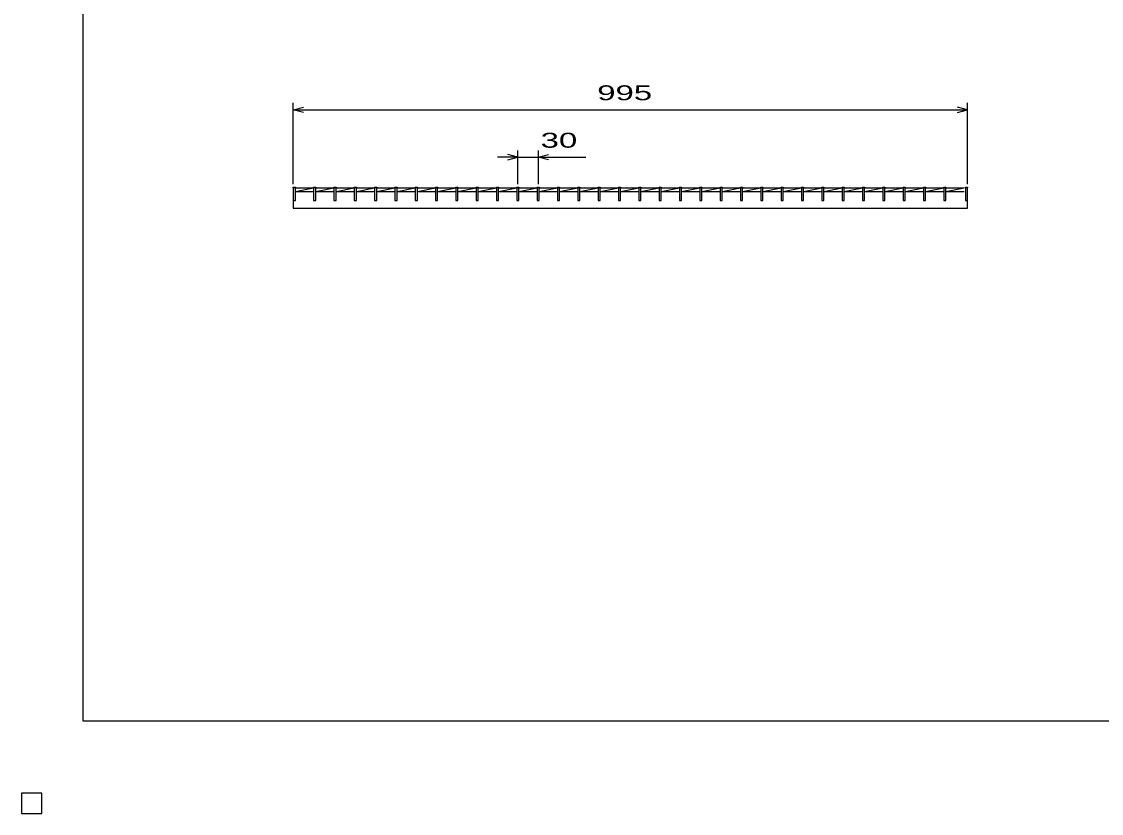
# Model space of a CAD drawing. Units: millimetres on the paper. Extents: x 0 to 355, y 0 to 234.
# Drawn here: x 0 to 159.3, y 0.2 to 117 of the extents above; entities that cross this region are included whole.
import ezdxf
from ezdxf.enums import TextEntityAlignment as Align

# ---------------------------------------------------------------- set-up
doc = ezdxf.new("R2010")
doc.units = ezdxf.units.MM
for name, color, linetype, lineweight in [('0_2', 150, 'Continuous', 25), ('16', 3, 'Continuous', 25), ('22', 4, 'Continuous', 25), ('24', 2, 'Continuous', 25)]:
    doc.layers.add(name, color=color, linetype=linetype, lineweight=lineweight)
doc.styles.add('ベクトル', font='')
doc.styles.get('ベクトル').set_extended_font_data('ベクトル')

msp = doc.modelspace()

# ---------------------------------------------------------------- linework, layer by layer
at = {"layer": '0_2'}
for p, q in [((9.1, 13.85), (9.1, 233.85)), ((355.1, 13.85), (9.1, 13.85))]:
    msp.add_line(p, q, dxfattribs=at)
at = {"layer": '16'}
for p, q in [((40.1, 92.55), (40.1, 92.62)), ((40.1, 92.62), (40.4, 92.62)), ((40.1, 92.55), (40.1, 90.65)), ((40.4, 92.55), (40.1, 92.55)), ((40.1, 92.55), (40.1, 89.55)), ((40.4, 92.62), (40.4, 92.55)), ((40.4, 90.65), (40.4, 92.55)), ((40.4, 92.55), (43.1, 92.55)), ((40.4, 92), (43.1, 92.55)), ((43.1, 92.55), (43.1, 92.62)), ((43.1, 92.62), (43.4, 92.62)), ((43.1, 92.55), (43.1, 90.65)), ((43.4, 92.55), (43.1, 92.55)), ((43.4, 92.62), (43.4, 92.55)), ((43.4, 90.65), (43.4, 92.55)), ((43.4, 92.55), (46.1, 92.55)), ((43.4, 92), (46.1, 92.55)), ((46.1, 92.55), (46.1, 92.62)), ((46.1, 92.62), (46.4, 92.62)), ((46.1, 92.55), (46.1, 90.65)), ((46.4, 92.55), (46.1, 92.55)), ((46.4, 92.62), (46.4, 92.55)), ((46.4, 90.65), (46.4, 92.55)), ((46.4, 92.55), (49.1, 92.55)), ((46.4, 92), (49.1, 92.55)), ((49.1, 92.55), (49.1, 92.62)), ((49.1, 92.62), (49.4, 92.62)), ((49.1, 92.55), (49.1, 90.65)), ((49.4, 92.55), (49.1, 92.55)), ((49.4, 92.62), (49.4, 92.55)), ((49.4, 90.65), (49.4, 92.55)), ((49.4, 92.55), (52.1, 92.55)), ((49.4, 92), (52.1, 92.55)), ((52.1, 92.55), (52.1, 92.62)), ((52.1, 92.62), (52.4, 92.62)), ((52.1, 92.55), (52.1, 90.65)), ((52.4, 92.55), (52.1, 92.55)), ((52.4, 92.62), (52.4, 92.55)), ((52.4, 90.65), (52.4, 92.55)), ((52.4, 92.55), (55.1, 92.55)), ((52.4, 92), (55.1, 92.55)), ((55.1, 92.55), (55.1, 92.62)), ((55.1, 92.62), (55.4, 92.62)), ((55.1, 92.55), (55.1, 90.65)), ((55.4, 92.55), (55.1, 92.55)), ((55.4, 92.62), (55.4, 92.55)), ((55.4, 90.65), (55.4, 92.55)), ((55.4, 92.55), (58.1, 92.55)), ((55.4, 92), (58.1, 92.55)), ((58.1, 92.55), (58.1, 92.62)), ((58.1, 92.62), (58.4, 92.62)), ((58.1, 92.55), (58.1, 90.65)), ((58.4, 92.55), (58.1, 92.55)), ((58.4, 92.62), (58.4, 92.55)), ((58.4, 90.65), (58.4, 92.55)), ((58.4, 92.55), (61.1, 92.55)), ((58.4, 92), (61.1, 92.55)), ((61.1, 92.55), (61.1, 92.62)), ((61.1, 92.62), (61.4, 92.62)), ((61.1, 92.55), (61.1, 90.65)), ((61.4, 92.55), (61.1, 92.55)), ((61.4, 92.62), (61.4, 92.55)), ((61.4, 90.65), (61.4, 92.55)), ((61.4, 92.55), (64.1, 92.55)), ((61.4, 92), (64.1, 92.55)), ((64.1, 92.55), (64.1, 92.62)), ((64.1, 92.62), (64.4, 92.62)), ((64.1, 92.55), (64.1, 90.65)), ((64.4, 92.55), (64.1, 92.55)), ((64.4, 92.62), (64.4, 92.55)), ((64.4, 90.65), (64.4, 92.55)), ((64.4, 92.55), (67.1, 92.55)), ((64.4, 92), (67.1, 92.55)), ((67.1, 92.55), (67.1, 92.62)), ((67.1, 92.62), (67.4, 92.62)), ((67.1, 92.55), (67.1, 90.65)), ((67.4, 92.55), (67.1, 92.55)), ((67.4, 92.62), (67.4, 92.55)), ((67.4, 90.65), (67.4, 92.55)), ((67.4, 92.55), (70.1, 92.55)), ((67.4, 92), (70.1, 92.55)), ((70.1, 92.55), (70.1, 92.62)), ((70.1, 92.62), (70.4, 92.62)), ((70.1, 92.55), (70.1, 90.65)), ((70.4, 92.55), (70.1, 92.55)), ((70.4, 92.62), (70.4, 92.55)), ((70.4, 90.65), (70.4, 92.55)), ((70.4, 92.55), (73.1, 92.55)), ((70.4, 92), (73.1, 92.55)), ((73.1, 92.55), (73.1, 92.62)), ((73.1, 92.62), (73.4, 92.62)), ((73.1, 92.55), (73.1, 90.65)), ((73.4, 92.55), (73.1, 92.55)), ((73.4, 92.62), (73.4, 92.55)), ((73.4, 90.65), (73.4, 92.55)), ((73.4, 92.55), (76.1, 92.55)), ((73.4, 92), (76.1, 92.55)), ((76.1, 92.55), (76.1, 92.62)), ((76.1, 92.62), (76.4, 92.62)), ((76.1, 92.55), (76.1, 90.65)), ((76.4, 92.55), (76.1, 92.55)), ((76.4, 92.62), (76.4, 92.55)), ((76.4, 90.65), (76.4, 92.55)), ((76.4, 92.55), (79.1, 92.55)), ((76.4, 92), (79.1, 92.55)), ((79.1, 92.55), (79.1, 92.62)), ((79.1, 92.62), (79.4, 92.62)), ((79.1, 92.55), (79.1, 90.65)), ((79.4, 92.55), (79.1, 92.55)), ((79.4, 92.62), (79.4, 92.55)), ((79.4, 90.65), (79.4, 92.55)), ((79.4, 92.55), (82.1, 92.55)), ((79.4, 92), (82.1, 92.55)), ((82.1, 92.55), (82.1, 92.62)), ((82.1, 92.62), (82.4, 92.62)), ((82.1, 92.55), (82.1, 90.65)), ((82.4, 92.55), (82.1, 92.55)), ((82.4, 92.62), (82.4, 92.55)), ((82.4, 90.65), (82.4, 92.55)), ((82.4, 92.55), (85.1, 92.55)), ((82.4, 92), (85.1, 92.55)), ((85.1, 92.55), (85.1, 92.62)), ((85.1, 92.62), (85.4, 92.62)), ((85.1, 92.55), (85.1, 90.65)), ((85.4, 92.55), (85.1, 92.55)), ((85.4, 92.62), (85.4, 92.55)), ((85.4, 90.65), (85.4, 92.55)), ((85.4, 92.55), (88.1, 92.55)), ((85.4, 92), (88.1, 92.55)), ((88.1, 92.55), (88.1, 92.62)), ((88.1, 92.62), (88.4, 92.62)), ((88.1, 92.55), (88.1, 90.65)), ((88.4, 92.55), (88.1, 92.55)), ((88.4, 92.62), (88.4, 92.55)), ((88.4, 90.65), (88.4, 92.55)), ((88.4, 92.55), (91.1, 92.55)), ((88.4, 92), (91.1, 92.55)), ((91.1, 92.55), (91.1, 92.62)), ((91.1, 92.62), (91.4, 92.62)), ((91.1, 92.55), (91.1, 90.65)), ((91.4, 92.55), (91.1, 92.55)), ((91.4, 92.62), (91.4, 92.55)), ((91.4, 90.65), (91.4, 92.55)), ((91.4, 92.55), (94.1, 92.55)), ((91.4, 92), (94.1, 92.55)), ((94.1, 92.55), (94.1, 92.62)), ((94.1, 92.62), (94.4, 92.62)), ((94.1, 92.55), (94.1, 90.65)), ((94.4, 92.55), (94.1, 92.55)), ((94.4, 92.62), (94.4, 92.55)), ((94.4, 90.65), (94.4, 92.55)), ((94.4, 92.55), (97.1, 92.55)), ((94.4, 92), (97.1, 92.55)), ((97.1, 92.55), (97.1, 92.62)), ((97.1, 92.62), (97.4, 92.62)), ((97.1, 92.55), (97.1, 90.65)), ((97.4, 92.55), (97.1, 92.55)), ((97.4, 92.62), (97.4, 92.55)), ((97.4, 90.65), (97.4, 92.55)), ((97.4, 92.55), (100.1, 92.55)), ((97.4, 92), (100.1, 92.55)), ((100.1, 92.55), (100.1, 92.62)), ((100.1, 92.62), (100.4, 92.62)), ((100.1, 92.55), (100.1, 90.65)), ((100.4, 92.55), (100.1, 92.55)), ((100.4, 92.62), (100.4, 92.55)), ((100.4, 90.65), (100.4, 92.55)), ((100.4, 92.55), (103.1, 92.55)), ((100.4, 92), (103.1, 92.55)), ((103.1, 92.55), (103.1, 92.62)), ((103.1, 92.62), (103.4, 92.62)), ((103.1, 92.55), (103.1, 90.65)), ((103.4, 92.55), (103.1, 92.55)), ((103.4, 92.62), (103.4, 92.55)), ((103.4, 90.65), (103.4, 92.55)), ((103.4, 92.55), (106.1, 92.55)), ((103.4, 92), (106.1, 92.55)), ((106.1, 92.55), (106.1, 92.62)), ((106.1, 92.62), (106.4, 92.62)), ((106.1, 92.55), (106.1, 90.65)), ((106.4, 92.55), (106.1, 92.55)), ((106.4, 92.62), (106.4, 92.55)), ((106.4, 90.65), (106.4, 92.55)), ((106.4, 92.55), (109.1, 92.55)), ((106.4, 92), (109.1, 92.55)), ((109.1, 92.55), (109.1, 92.62)), ((109.1, 92.62), (109.4, 92.62)), ((109.1, 92.55), (109.1, 90.65)), ((109.4, 92.55), (109.1, 92.55)), ((109.4, 92.62), (109.4, 92.55)), ((109.4, 90.65), (109.4, 92.55)), ((109.4, 92.55), (112.1, 92.55)), ((109.4, 92), (112.1, 92.55)), ((112.1, 92.55), (112.1, 92.62)), ((112.1, 92.62), (112.4, 92.62)), ((112.1, 92.55), (112.1, 90.65)), ((112.4, 92.55), (112.1, 92.55)), ((112.4, 92.62), (112.4, 92.55)), ((112.4, 90.65), (112.4, 92.55)), ((112.4, 92.55), (115.1, 92.55)), ((112.4, 92), (115.1, 92.55)), ((115.1, 92.55), (115.1, 92.62)), ((115.1, 92.62), (115.4, 92.62)), ((115.1, 92.55), (115.1, 90.65)), ((115.4, 92.55), (115.1, 92.55)), ((115.4, 92.62), (115.4, 92.55)), ((115.4, 90.65), (115.4, 92.55)), ((115.4, 92.55), (118.1, 92.55)), ((115.4, 92), (118.1, 92.55)), ((118.1, 92.55), (118.1, 92.62)), ((118.1, 92.62), (118.4, 92.62)), ((118.1, 92.55), (118.1, 90.65)), ((118.4, 92.55), (118.1, 92.55)), ((118.4, 92.62), (118.4, 92.55)), ((118.4, 90.65), (118.4, 92.55)), ((118.4, 92.55), (121.1, 92.55)), ((118.4, 92), (121.1, 92.55)), ((121.1, 92.55), (121.1, 92.62)), ((121.1, 92.62), (121.4, 92.62)), ((121.1, 92.55), (121.1, 90.65)), ((121.4, 92.55), (121.1, 92.55)), ((121.4, 92.62), (121.4, 92.55)), ((121.4, 90.65), (121.4, 92.55)), ((121.4, 92.55), (124.1, 92.55)), ((121.4, 92), (124.1, 92.55)), ((124.1, 92.55), (124.1, 92.62)), ((124.1, 92.62), (124.4, 92.62)), ((124.1, 92.55), (124.1, 90.65)), ((124.4, 92.55), (124.1, 92.55)), ((124.4, 92.62), (124.4, 92.55)), ((124.4, 90.65), (124.4, 92.55)), ((124.4, 92.55), (127.1, 92.55)), ((124.4, 92), (127.1, 92.55)), ((127.1, 92.55), (127.1, 92.62)), ((127.1, 92.62), (127.4, 92.62)), ((127.1, 92.55), (127.1, 90.65)), ((127.4, 92.55), (127.1, 92.55)), ((127.4, 92.62), (127.4, 92.55)), ((127.4, 90.65), (127.4, 92.55)), ((127.4, 92.55), (130.1, 92.55)), ((127.4, 92), (130.1, 92.55)), ((130.1, 92.55), (130.1, 92.62)), ((130.1, 92.62), (130.4, 92.62)), ((130.1, 92.55), (130.1, 90.65)), ((130.4, 92.55), (130.1, 92.55)), ((130.4, 92.62), (130.4, 92.55)), ((130.4, 90.65), (130.4, 92.55)), ((130.4, 92.55), (133.1, 92.55)), ((130.4, 92), (133.1, 92.55)), ((133.1, 92.55), (133.1, 92.62)), ((133.1, 92.62), (133.4, 92.62)), ((133.1, 92.55), (133.1, 90.65)), ((133.4, 92.55), (133.1, 92.55)), ((133.4, 92.62), (133.4, 92.55)), ((133.4, 90.65), (133.4, 92.55)), ((133.4, 92.55), (136.1, 92.55)), ((133.4, 92), (136.1, 92.55)), ((136.1, 92.55), (136.1, 92.62)), ((136.1, 92.62), (136.4, 92.62)), ((136.1, 92.55), (136.1, 90.65)), ((136.4, 92.55), (136.1, 92.55)), ((136.4, 92.62), (136.4, 92.55)), ((136.4, 90.65), (136.4, 92.55)), ((136.4, 92.55), (139.1, 92.55)), ((136.4, 92), (139.1, 92.55)), ((139.3, 92.55), (139.3, 92.62)), ((139.3, 92.62), (139.6, 92.62)), ((139.3, 92.55), (139.3, 90.65)), ((139.6, 92.55), (139.3, 92.55)), ((139.6, 92.62), (139.6, 92.55)), ((139.6, 90.65), (139.6, 92.55)), ((139.6, 89.55), (139.6, 92.55)), ((40.4, 92), (43.1, 92)), ((43.4, 92), (46.1, 92)), ((46.4, 92), (49.1, 92)), ((49.4, 92), (52.1, 92)), ((52.4, 92), (55.1, 92)), ((55.4, 92), (58.1, 92)), ((58.4, 92), (61.1, 92)), ((61.4, 92), (64.1, 92)), ((64.4, 92), (67.1, 92)), ((67.4, 92), (70.1, 92)), ((70.4, 92), (73.1, 92)), ((73.4, 92), (76.1, 92)), ((76.4, 92), (79.1, 92)), ((79.4, 92), (82.1, 92)), ((82.4, 92), (85.1, 92)), ((85.4, 92), (88.1, 92)), ((88.4, 92), (91.1, 92)), ((91.4, 92), (94.1, 92)), ((94.4, 92), (97.1, 92)), ((97.4, 92), (100.1, 92)), ((100.4, 92), (103.1, 92)), ((103.4, 92), (106.1, 92)), ((106.4, 92), (109.1, 92)), ((109.4, 92), (112.1, 92)), ((112.4, 92), (115.1, 92)), ((115.4, 92), (118.1, 92)), ((118.4, 92), (121.1, 92)), ((121.4, 92), (124.1, 92)), ((124.4, 92), (127.1, 92)), ((127.4, 92), (130.1, 92)), ((130.4, 92), (133.1, 92)), ((133.4, 92), (136.1, 92)), ((136.4, 92), (139.1, 92)), ((40.1, 90.65), (40.4, 90.65)), ((40.1, 89.55), (139.6, 89.55)), ((43.1, 90.65), (43.4, 90.65)), ((46.1, 90.65), (46.4, 90.65)), ((49.1, 90.65), (49.4, 90.65)), ((52.1, 90.65), (52.4, 90.65)), ((55.1, 90.65), (55.4, 90.65)), ((58.1, 90.65), (58.4, 90.65)), ((61.1, 90.65), (61.4, 90.65)), ((64.1, 90.65), (64.4, 90.65)), ((67.1, 90.65), (67.4, 90.65)), ((70.1, 90.65), (70.4, 90.65)), ((73.1, 90.65), (73.4, 90.65)), ((76.1, 90.65), (76.4, 90.65)), ((79.1, 90.65), (79.4, 90.65)), ((82.1, 90.65), (82.4, 90.65)), ((85.1, 90.65), (85.4, 90.65)), ((88.1, 90.65), (88.4, 90.65)), ((91.1, 90.65), (91.4, 90.65)), ((94.1, 90.65), (94.4, 90.65)), ((97.1, 90.65), (97.4, 90.65)), ((100.1, 90.65), (100.4, 90.65)), ((103.1, 90.65), (103.4, 90.65)), ((106.1, 90.65), (106.4, 90.65)), ((109.1, 90.65), (109.4, 90.65)), ((112.1, 90.65), (112.4, 90.65)), ((115.1, 90.65), (115.4, 90.65)), ((118.1, 90.65), (118.4, 90.65)), ((121.1, 90.65), (121.4, 90.65)), ((124.1, 90.65), (124.4, 90.65)), ((127.1, 90.65), (127.4, 90.65)), ((130.1, 90.65), (130.4, 90.65)), ((133.1, 90.65), (133.4, 90.65)), ((136.1, 90.65), (136.4, 90.65)), ((139.3, 90.65), (139.6, 90.65)), ((3, 3.25), (0, 3.25)), ((0, 3.25), (0, 0.25)), ((3, 3.25), (0, 3.25)), ((0, 3.25), (0, 0.25)), ((3, 3.25), (0, 3.25)), ((0, 3.25), (0, 0.25)), ((3, 3.25), (0, 3.25)), ((0, 3.25), (0, 0.25)), ((3, 3.25), (0, 3.25)), ((0, 3.25), (0, 0.25)), ((3, 0.25), (3, 3.25)), ((3, 0.25), (3, 3.25)), ((3, 0.25), (3, 3.25)), ((3, 0.25), (3, 3.25)), ((3, 0.25), (3, 3.25)), ((0, 0.25), (3, 0.25)), ((0, 0.25), (3, 0.25)), ((0, 0.25), (3, 0.25)), ((0, 0.25), (3, 0.25)), ((0, 0.25), (3, 0.25))]:
    msp.add_line(p, q, dxfattribs=at)
at = {"layer": '22'}
for p, q in [((40.1, 93.05), (40.1, 105.05)), ((40.1, 104.05), (41.6, 104.45)), ((41.6, 103.65), (40.1, 104.05)), ((40.1, 104.05), (139.6, 104.05)), ((139.6, 104.05), (138.1, 104.45)), ((138.1, 103.65), (139.6, 104.05)), ((139.6, 93.05), (139.6, 105.05)), ((73.25, 97.05), (71.75, 97.45)), ((73.25, 93.05), (73.25, 98.05)), ((76.25, 98.05), (76.25, 93.05)), ((76.25, 97.05), (77.75, 97.45)), ((73.25, 97.05), (70.25, 97.05)), ((71.75, 96.65), (73.25, 97.05)), ((73.25, 97.05), (76.25, 97.05)), ((77.75, 96.65), (76.25, 97.05)), ((76.25, 97.05), (83.25, 97.05))]:
    msp.add_line(p, q, dxfattribs=at)
at = {"layer": '22', "color": 2}
for p, q in [((3, 3.25), (0, 3.25)), ((0, 3.25), (0, 0.25)), ((3, 3.25), (0, 3.25)), ((0, 3.25), (0, 0.25)), ((3, 3.25), (0, 3.25)), ((0, 3.25), (0, 0.25)), ((3, 0.25), (3, 3.25)), ((3, 0.25), (3, 3.25)), ((3, 0.25), (3, 3.25)), ((0, 0.25), (3, 0.25)), ((0, 0.25), (3, 0.25)), ((0, 0.25), (3, 0.25))]:
    msp.add_line(p, q, dxfattribs=at)
at = {"layer": '24', "color": 4}
for p, q in [((3, 3.25), (0, 3.25)), ((0, 3.25), (0, 0.25)), ((3, 3.25), (0, 3.25)), ((0, 3.25), (0, 0.25)), ((3, 3.25), (0, 3.25)), ((0, 3.25), (0, 0.25)), ((3, 0.25), (3, 3.25)), ((3, 0.25), (3, 3.25)), ((3, 0.25), (3, 3.25)), ((0, 0.25), (3, 0.25)), ((0, 0.25), (3, 0.25)), ((0, 0.25), (3, 0.25))]:
    msp.add_line(p, q, dxfattribs=at)

# ---------------------------------------------------------------- texts
at = {"layer": '22', "color": 2, "style": 'ベクトル', "width": 1.65}
for s, p in [(' 995 ', (83.6, 106.55)), (' 30 ', (75.25, 99.55))]:
    msp.add_text(s, height=2.199, dxfattribs=at).set_placement(p, align=Align.MIDDLE_LEFT)

doc.saveas('drawing.dxf')
